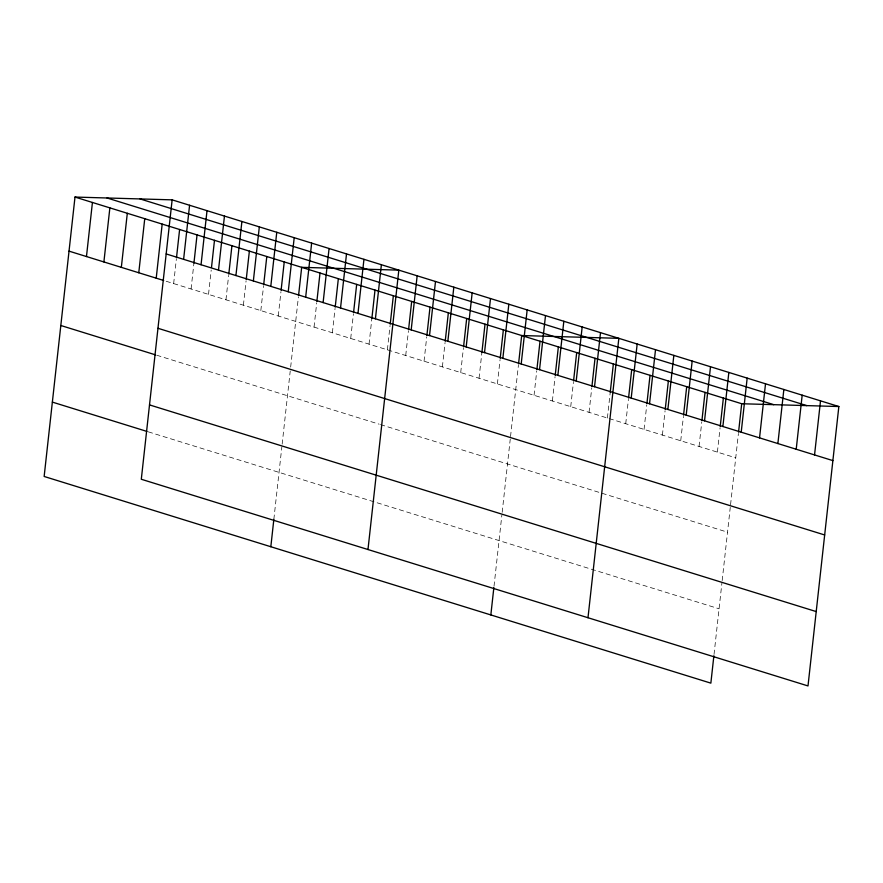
<?xml version="1.0" encoding="UTF-8"?>
<svg xmlns="http://www.w3.org/2000/svg" width="883" height="883" viewBox="0 0 883 883"><rect width="100%" height="100%" fill="white"/><g stroke="black" fill="none" stroke-linecap="round" stroke-linejoin="round"><path stroke-width="0.66" stroke-dasharray="4.42 3.31" d="M173.653 283.575L176.335 259.238M191.081 288.973L193.918 263.289M208.52 294.381L211.203 270.043M225.96 299.79L228.642 275.452M243.399 305.198L246.081 280.86M260.827 310.595L263.52 286.269M278.266 316.004L280.96 291.666M273.851 519.336L281.854 446.842M282.152 444.149L290.231 370.981M290.662 367.063L298.388 297.074M314.039 327.096L316.732 302.759M332.372 332.781L335.065 308.443M350.706 338.465L353.399 314.127M369.039 344.149L371.875 318.454M387.383 349.823L390.065 325.496M405.716 355.507L408.399 331.18M424.05 361.191L426.732 336.864M442.383 366.875L445.065 342.549M460.716 372.56L463.398 348.233M479.05 378.244L481.886 352.56M497.383 383.928L500.076 359.602M494.016 586.235L501.875 515.043M502.173 512.361L510.242 439.182M510.529 436.577L518.409 365.275M534.049 395.297L536.743 370.959M552.383 400.981L555.076 376.644M570.727 406.666L573.409 382.328M589.06 412.35L591.742 388.012M607.394 418.034L610.23 392.35M625.727 423.719L628.409 399.381M644.06 429.403L646.742 405.065M662.393 435.087L665.076 410.75M680.727 440.772L683.42 416.434M699.06 446.456L701.753 422.118M717.393 452.129L720.087 427.802M714.027 654.446L721.886 583.244M722.184 580.561L730.263 507.394M730.55 504.778L738.42 433.487M166.17 281.258L735.727 457.813M156.721 355.22L379.171 424.182M380.474 424.591L727.526 532.173M148.267 431.831L719.06 608.784"/><path stroke-width="1.32" d="M172.141 199.856L141.302 479.259L808 685.936L838.85 406.533L172.141 199.856L75 197.064L44.15 476.467L710.859 683.144L713.883 655.749M86.468 256.545L92.428 202.472M103.896 261.953L109.867 207.869M121.335 267.35L127.307 213.278M138.774 272.759L144.746 218.686M156.214 278.167L162.185 224.094M176.479 257.88L179.613 229.492M183.609 259.337L189.58 205.264M193.918 263.289L197.052 234.9M201.048 264.745L207.019 210.673M211.512 267.339L214.492 240.308M218.487 270.143L224.459 216.07M228.796 274.105L231.931 245.717M235.927 275.551L241.898 221.478M246.236 279.503L249.37 251.114M253.355 280.96L259.326 226.887M263.664 284.911L266.798 256.523M270.794 286.368L276.765 232.284M281.103 290.319L284.238 261.931M288.233 291.765L294.205 237.693M270.827 546.732L273.851 519.336M298.542 295.728L301.677 267.339L398.829 270.132L367.979 549.524M305.673 297.174L311.644 243.101M316.876 301.412L320.01 273.024M323.112 302.582L329.072 248.509M335.209 307.096L338.344 278.697M340.54 307.99L346.511 253.907M353.542 312.77L356.677 284.381M357.979 313.388L363.951 259.315M371.875 318.454L375.01 290.066M375.418 318.796L381.39 264.723M390.209 324.138L393.343 295.75M408.553 329.823L411.677 301.434M411.191 329.889L417.162 275.816M426.886 335.507L430.021 307.118M429.524 335.573L435.496 281.5M445.22 341.191L448.354 312.803M447.858 341.257L453.829 287.174M463.553 346.876L466.688 318.487M466.191 346.942L472.162 292.858M481.886 352.56L485.021 324.171M484.524 352.626L490.495 298.542M500.219 358.244L503.354 329.856M502.857 358.299L508.829 304.227M490.838 614.943L493.862 587.548M518.553 363.928L521.687 335.54L618.84 338.332L587.99 617.736M521.191 363.984L527.162 309.911M536.886 369.613L540.021 341.224M539.535 369.668L545.495 315.595M555.219 375.297L558.354 346.909M557.868 375.352L563.829 321.28M573.553 380.981L576.687 352.593M576.202 381.037L582.173 326.964M591.897 386.666L595.032 358.277M594.535 386.721L600.506 332.648M610.23 392.35L613.365 363.962M628.564 398.034L631.698 369.646M631.202 398.09L637.173 344.017M646.897 403.719L650.031 375.33M649.535 403.774L655.506 349.701M665.23 409.403L668.365 381.014M667.868 409.458L673.839 355.385M683.563 415.076L686.698 386.688M686.201 415.142L692.173 361.07M701.897 420.761L705.031 392.372M704.535 420.827L710.506 366.754M720.23 426.445L723.365 398.056M722.879 426.511L728.839 372.438M738.563 432.129L741.698 403.741L75 197.064M741.212 432.195L747.173 378.123M759.546 437.88L765.517 383.807M777.879 443.564L783.85 389.491M796.212 449.248L802.183 395.165M814.545 454.933L820.517 400.849M741.698 403.741L838.85 406.533M140.088 198.94L806.786 405.617M107.053 197.991L773.762 404.668M166.17 253.929L832.879 460.606M69.029 251.136L163.686 280.485M157.969 328.288L824.667 534.966M60.817 325.496L155.474 354.845M149.503 404.9L816.212 611.577M52.362 402.107L147.019 431.445"/></g></svg>
